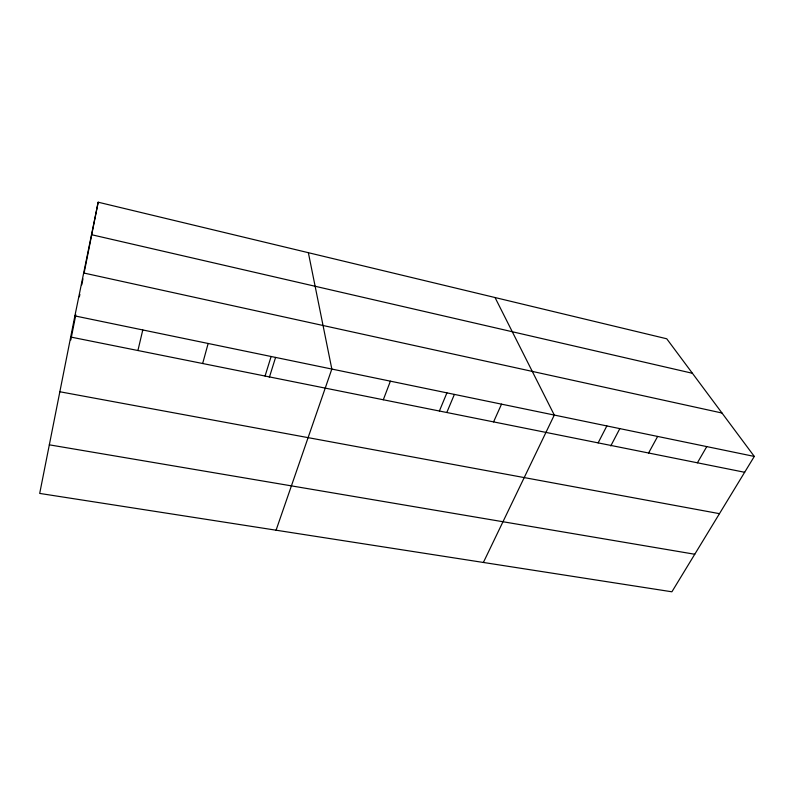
<?xml version="1.0" encoding="UTF-8"?>
<svg xmlns="http://www.w3.org/2000/svg" width="794" height="794" viewBox="0 0 794 794"><rect width="100%" height="100%" fill="white"/><g stroke="black" fill="none" stroke-linecap="round" stroke-linejoin="round"><path stroke-width="1.19" d="M74.884 315.913L39.7 493.421L671.903 591.798L754.3 456.431L666.742 338.78L98.178 202.202L74.884 315.913L754.3 456.431M70.815 339.971L75.817 314.771M79.39 296.807L79.866 294.415M81.762 284.838L82.953 278.843M84.144 272.858L98.178 202.202M137.918 350.531L142.781 329.957M202.659 363.523L208.147 343.474M265.057 376.038L271.121 356.496M269.345 377.378L275.587 357.409M276.074 530.203L331.832 369.051L308.36 252.691M383.303 399.769L390.39 381.17M439.38 411.024L446.923 392.861M446.843 412.404L454.386 394.429M493.57 421.902L501.53 404.156M483.387 562.46L554.291 415.064L495.039 297.532M598.13 442.883L606.844 425.931M610.775 445.94L619.786 428.681M648.589 453.007L657.64 436.442M697.4 462.803L706.759 446.605M49.327 444.829L694.76 554.252M59.858 391.76L719.463 513.668M70.696 337.033L744.653 472.281M83.678 272.987L721.994 413.019M91.518 234.696L692.418 373.279"/></g></svg>
